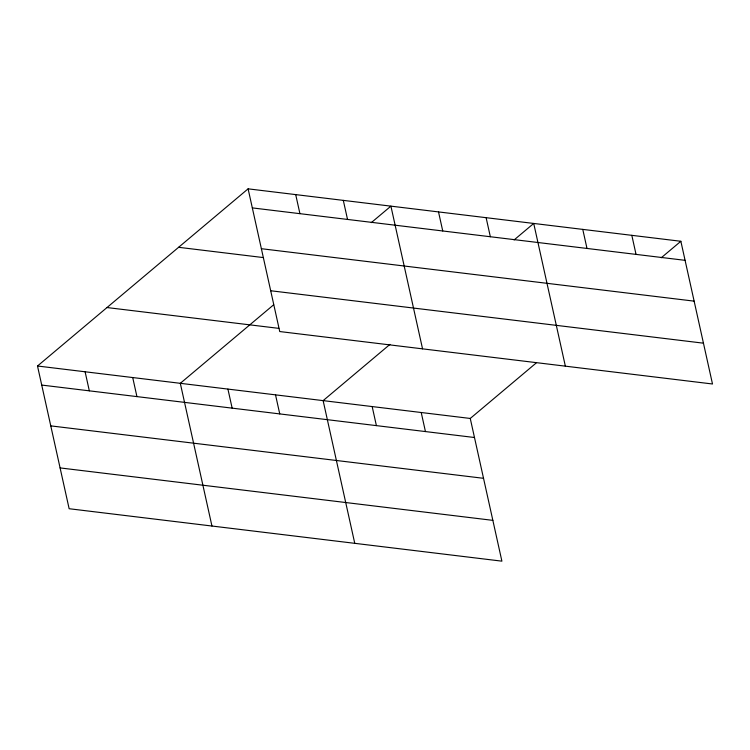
<?xml version="1.0" encoding="UTF-8"?>
<svg xmlns="http://www.w3.org/2000/svg" width="750" height="750" viewBox="0 0 750 750"><rect width="100%" height="100%" fill="white"/><g stroke="black" fill="none" stroke-linecap="round" stroke-linejoin="round"><path stroke-width="1.12" d="M536.194 362.981L470.259 418.453L501.9 561.159L69.141 508.725L37.5 366.009L248.1 188.841L680.859 241.275L712.5 383.991L279.741 331.547L248.1 188.841M273.675 304.772L180.309 383.316L211.95 526.031M371.306 222.637L390.909 206.147L422.55 348.853M389.944 344.4L323.128 400.622L354.759 543.328M514.116 239.934L533.719 223.444L565.359 366.159M661.256 257.766L680.859 241.275M252.328 207.9L685.087 260.334M261.366 248.7L694.134 301.144M178.603 247.303L263.363 257.578M270.694 290.747L703.453 343.181M106.997 307.547L278.841 328.369M37.5 366.009L470.259 418.453M41.728 385.069L474.488 437.512M50.775 425.878L483.534 478.312M60.094 467.916L492.853 520.359M631.819 235.331L636.038 254.391M582.769 229.388L586.997 248.447M486.122 217.678L490.341 236.738M438.516 211.912L442.744 230.972M421.219 412.509L425.447 431.569M343.303 200.372L347.531 219.431M372.169 406.566L376.397 425.625M295.706 194.606L299.925 213.666M275.522 394.856L279.75 413.916M227.916 389.081L232.144 408.141M132.713 377.55L136.931 396.609M85.106 371.775L89.325 390.844"/></g></svg>
